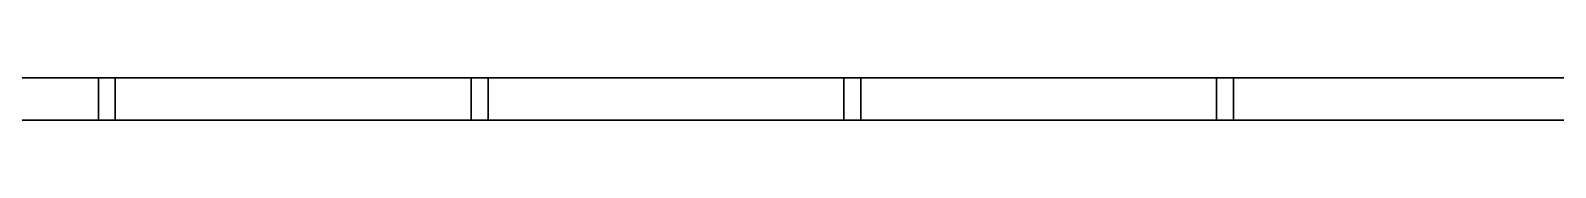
# Model space of a CAD drawing. Header units: metres. Extents: x 2.9 to 42.8, y 1.7 to 28.7.
# Drawn here: x 37.9306 to 38.2481, y 19.9866 to 19.9954 of the extents above; entities that cross this region are included whole.
import ezdxf

# ---------------------------------------------------------------- set-up
doc = ezdxf.new("R2010")
doc.units = ezdxf.units.M
doc.layers.add('GRIS', color=8, linetype='Continuous')

msp = doc.modelspace()

# ---------------------------------------------------------------- linework, layer by layer
at = {"layer": 'GRIS', "lineweight": -3}
for points in [[(37.9483, 19.9954), (37.8672, 19.9954), (37.9483, 19.9954)], [(38.0259, 19.9954), (37.9448, 19.9954), (38.0259, 19.9954)], [(37.9448, 19.9954), (37.9448, 19.9866), (37.9448, 19.9954)], [(37.9483, 19.9866), (37.9483, 19.9954), (37.9483, 19.9866)], [(38.1035, 19.9954), (38.0224, 19.9954), (38.1035, 19.9954)], [(38.0224, 19.9954), (38.0224, 19.9866), (38.0224, 19.9954)], [(38.0259, 19.9866), (38.0259, 19.9954), (38.0259, 19.9866)], [(38.1811, 19.9954), (38.1, 19.9954), (38.1811, 19.9954)], [(38.1, 19.9954), (38.1, 19.9866), (38.1, 19.9954)], [(38.1035, 19.9866), (38.1035, 19.9954), (38.1035, 19.9866)], [(38.2587, 19.9954), (38.1776, 19.9954), (38.2587, 19.9954)], [(38.1776, 19.9954), (38.1776, 19.9866), (38.1776, 19.9954)], [(38.1811, 19.9866), (38.1811, 19.9954), (38.1811, 19.9866)], [(37.8672, 19.9866), (37.9483, 19.9866), (37.8672, 19.9866)], [(37.9448, 19.9866), (38.0259, 19.9866), (37.9448, 19.9866)], [(38.0224, 19.9866), (38.1035, 19.9866), (38.0224, 19.9866)], [(38.1, 19.9866), (38.1811, 19.9866), (38.1, 19.9866)], [(38.1776, 19.9866), (38.2587, 19.9866), (38.1776, 19.9866)]]:
    msp.add_lwpolyline(points, dxfattribs=at)

doc.saveas('drawing.dxf')
